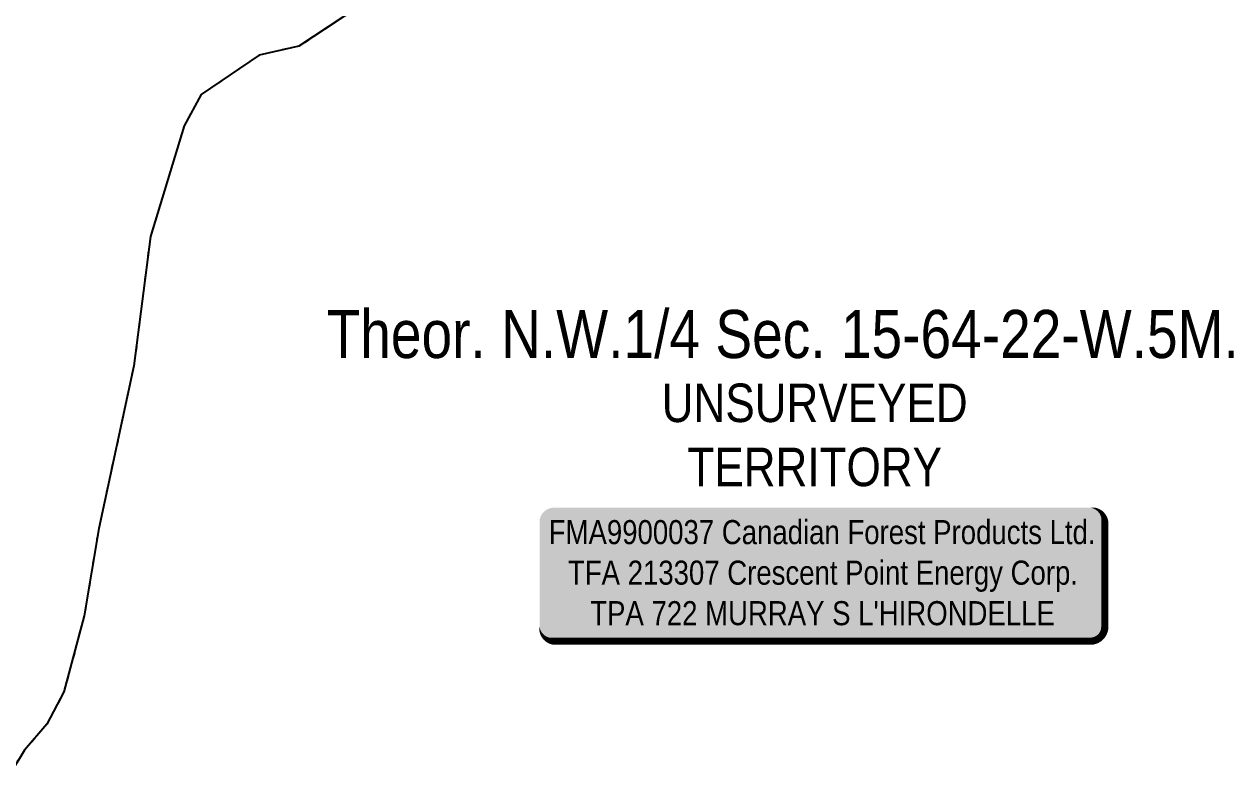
# Model space of a CAD drawing. Extents: x 456630 to 490274, y 6043290 to 6049977.
# Drawn here: x 483833 to 484336, y 6043728 to 6044041 of the extents above; entities that cross this region are included whole.
import ezdxf
from ezdxf.enums import TextEntityAlignment as Align

# ---------------------------------------------------------------- set-up
doc = ezdxf.new("R2010")
doc.units = 0
doc.header["$LTSCALE"] = 5
doc.linetypes.add('foc-WHEELTRACKS', pattern=[2, 0.4, -1.6])
doc.layers.add('C-RW-T', color=13, linetype='Continuous', lineweight=9)
for name, color, linetype in [('C-SYMBOL', 7, 'Continuous'), ('L-UNS-T', 3, 'Continuous'), ('T-WATER-P3', 160, 'foc-WHEELTRACKS')]:
    doc.layers.add(name, color=color, linetype=linetype)
doc.styles.add('175L', font='ARIALN.TTF', dxfattribs={"height": 20})
doc.styles.add('80', font='ARIALN.TTF', dxfattribs={"height": 10})
doc.styles.add('80L', font='ARIALN.TTF', dxfattribs={"height": 10})
doc.styles.add('foc-LtypeFont', font='ARIALN.TTF', dxfattribs={"height": 7.35})
doc.linetypes.add('foc-TOPO-flowdirection-NOLINE', pattern='A,0,[">",foc-LtypeFont,S=0.3,R=0,X=0,Y=-0.945],-20,[">",foc-LtypeFont,S=0.3,R=0,X=0,Y=-0.945],0', length=20)

# ---------------------------------------------------------------- blocks, each defined once
blk = doc.blocks.new('*U360')
h = blk.add_hatch(color=255)
edge = h.paths.add_edge_path()
edge.add_line((-111.5, -28.5), (111.5, -28.5))
edge.add_arc((111.5, -22.5), 6, 270, 360)
edge.add_line((117.5, -22.5), (117.5, 21))
edge.add_arc((111.5, 21), 6, 0, 90)
edge.add_line((111.5, 27), (-111.5, 27))
edge.add_arc((-111.5, 21), 6, 90, 180)
edge.add_line((-117.5, 21), (-117.5, -22.5))
edge.add_arc((-111.5, -22.5), 6, 180, 270)
at = {"color": 44, "flags": 128}
blk.add_lwpolyline([(-111.5, -28.5, 3, 3, 0), (111.5, -28.5, 3, 3, 0.414214), (117.5, -22.5, 3, 3, 0), (117.5, 21, 3, 0, 0.414214), (111.5, 27, 0, 0, 0), (-111.5, 27, 0, 0, 0.414214), (-117.5, 21, 0, 0, 0), (-117.5, -22.5, 0, 3, 0.414214)], format="xyseb", close=True, dxfattribs=at)
at = {"color": 44, "style": '80'}
blk.add_attdef('ENTER_TEXT_001', (-35.99, -5), '', height=10, dxfattribs=at)

msp = doc.modelspace()

# ---------------------------------------------------------------- linework, layer by layer
at = {"layer": 'T-WATER-P3', "flags": 128}
msp.add_lwpolyline([(484195.215, 6044373.905), (484178.817, 6044311.709), (484173.49, 6044297.561), (484146.615, 6044245.42), (484113.921, 6044194.737), (484107.75, 6044180.65), (484098.227, 6044148.746), (484075.528, 6044107.337), (484066.489, 6044096.321), (484055.353, 6044087.11), (483971.719, 6044048.228), (483946.987, 6044031.856), (483930.465, 6044028.185), (483906.336, 6044011.751), (483899.212, 6043998.687), (483885.204, 6043952.75), (483878.381, 6043899.05), (483863.766, 6043831.326), (483857.714, 6043795.029), (483849.272, 6043763.422), (483842.206, 6043749.999), (483832.929, 6043739.221), (483830.759, 6043735.733), (483825.782, 6043727.732)], dxfattribs=at)
at = {"layer": 'T-WATER-P3', "linetype": 'foc-TOPO-flowdirection-NOLINE', "flags": 128}
msp.add_lwpolyline([(484195.215, 6044373.905), (484178.817, 6044311.709), (484173.49, 6044297.561), (484146.615, 6044245.42), (484113.921, 6044194.737), (484107.75, 6044180.65), (484098.227, 6044148.746), (484075.528, 6044107.337), (484066.489, 6044096.321), (484055.353, 6044087.11), (483971.719, 6044048.228), (483946.987, 6044031.856), (483930.465, 6044028.185), (483906.336, 6044011.751), (483899.212, 6043998.687), (483885.204, 6043952.75), (483878.381, 6043899.05), (483863.766, 6043831.326), (483857.714, 6043795.029), (483849.272, 6043763.422), (483842.206, 6043749.999), (483832.929, 6043739.221), (483830.759, 6043735.733), (483825.782, 6043727.732)], dxfattribs=at)

# ---------------------------------------------------------------- block references
at = {"layer": 'C-RW-T'}
ref = msp.add_blockref('*U360', (484164.485, 6043813.018), dxfattribs=at)
ref.add_attrib('ENTER_TEXT_001', 'FMA9900037 Canadian Forest Products Ltd.', (484050.819, 6043824.858), dxfattribs={"layer": '0', "color": 44, "height": 10, "style": '80'})
ref.add_attrib('ENTER_TEXT_002', 'TFA 213307 Crescent Point Energy Corp.', (484058.81, 6043808.014), dxfattribs={"layer": '0', "color": 44, "height": 10, "style": '80'})
ref.add_attrib('ENTER_TEXT_003', "TPA 722 MURRAY S L'HIRONDELLE", (484068.07, 6043791.17), dxfattribs={"layer": '0', "color": 44, "height": 10, "style": '80'})

# ---------------------------------------------------------------- texts
at = {"layer": 'C-SYMBOL', "color": 3, "style": '175L'}
msp.add_text('Theor. N.W.1/4 Sec. 15-64-22-W.5M.', height=19.98958, dxfattribs=at).set_placement((484148.086, 6043896.229), align=Align.BOTTOM_CENTER)
at = {"layer": 'L-UNS-T', "insert": (484161.387, 6043870.172), "char_height": 15.99166, "attachment_point": 5, "style": '80L'}
msp.add_mtext_dynamic_manual_height_columns('UNSURVEYED TERRITORY', width=126.41375, gutter_width=47.5, heights=[0], dxfattribs=at)

doc.saveas('drawing.dxf')
